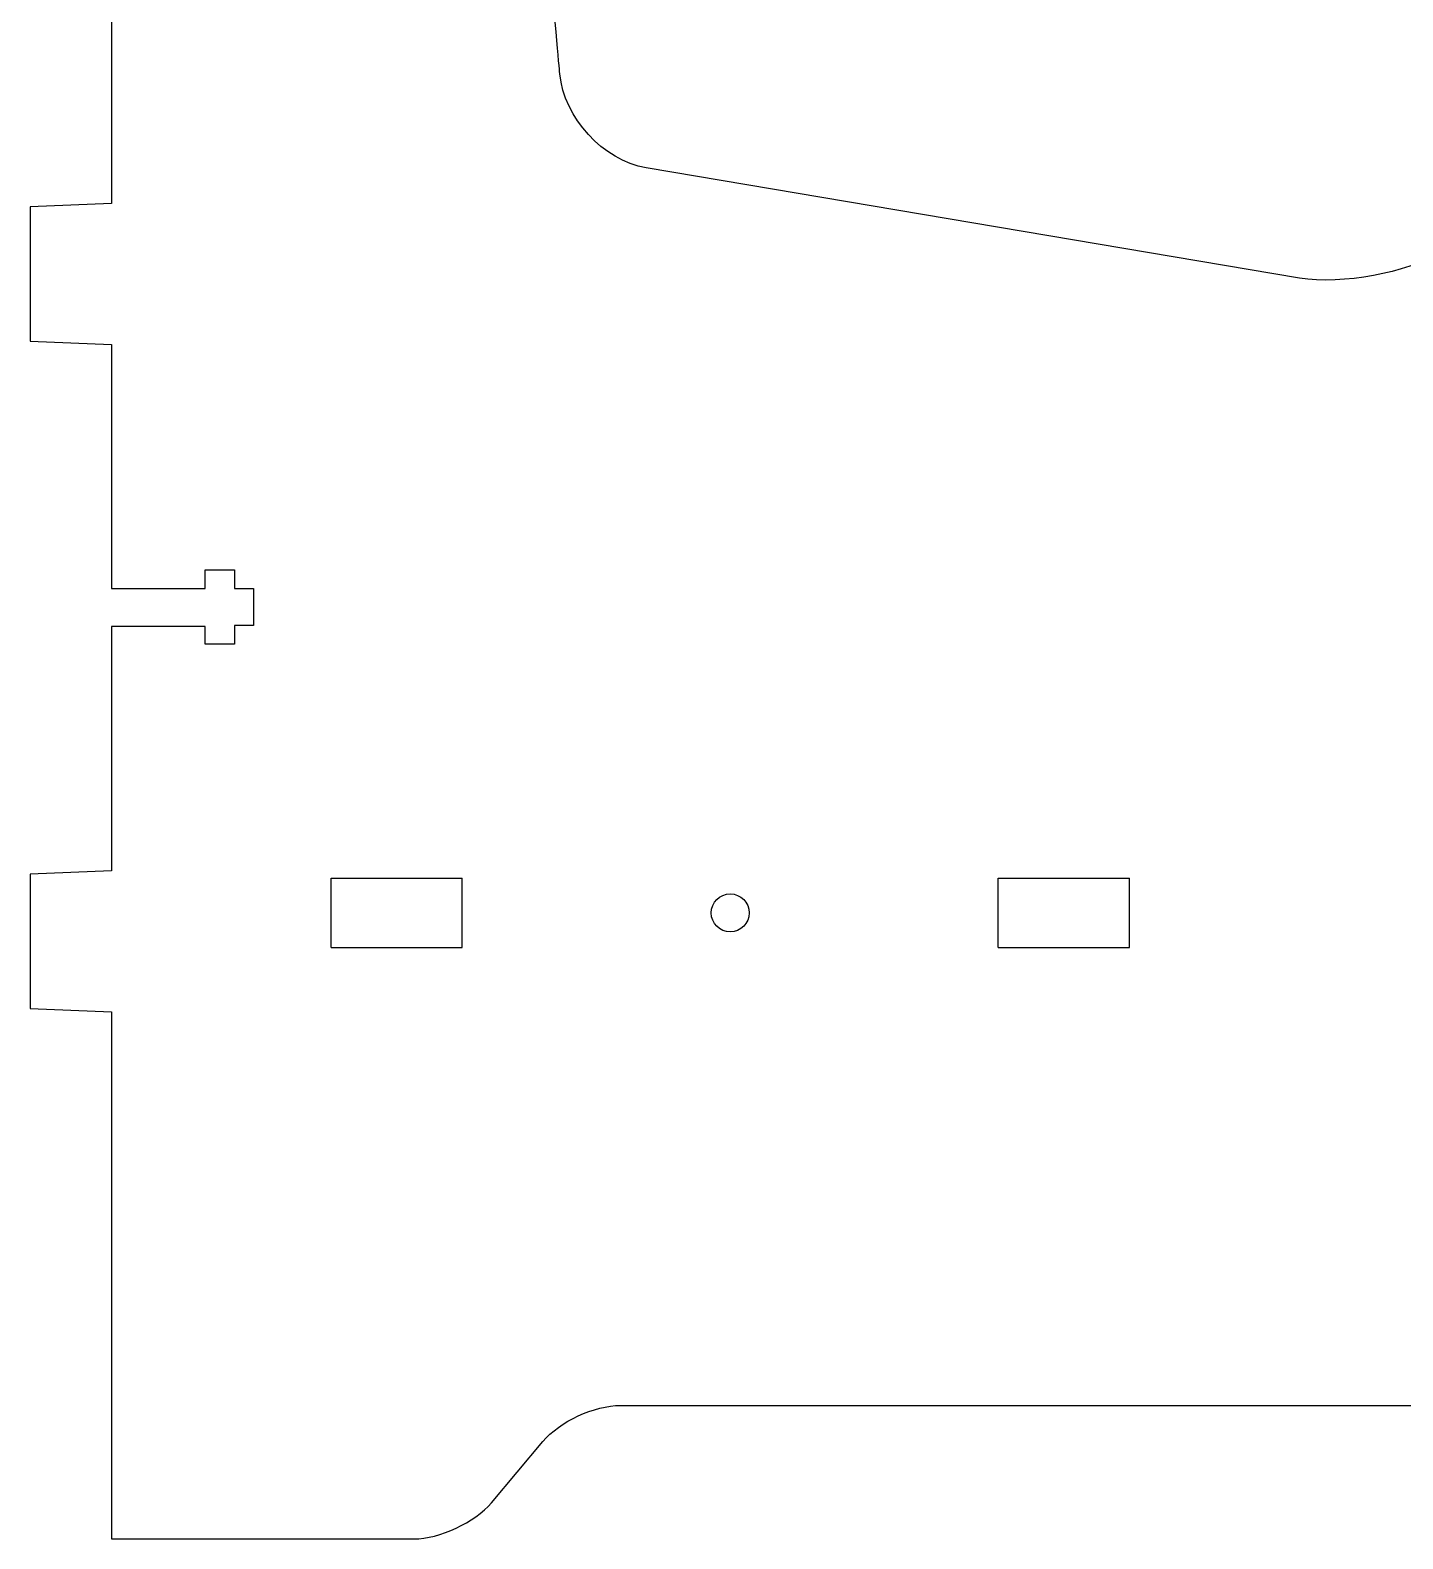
# Model space of a CAD drawing. Header units: millimetres. Extents: x -1100 to -75, y -506 to -118.
# Drawn here: x -752.7 to -649.9, y -505.8 to -392.7 of the extents above; entities that cross this region are included whole.
import ezdxf

# ---------------------------------------------------------------- set-up
doc = ezdxf.new("R2010")
doc.units = ezdxf.units.MM
doc.layers.add('CUTS', color=1, linetype='Continuous', true_color=0xff0000)

msp = doc.modelspace()

# ---------------------------------------------------------------- linework, layer by layer
at = {"layer": 'CUTS', "color": 1, "lineweight": 25, "true_color": 0xff0000}
for p, q in [((-730.2, -461.47), (-730.2, -456.27)), ((-730.2, -456.27), (-720.36, -456.27)), ((-720.36, -461.47), (-720.36, -456.27)), ((-680.21, -461.47), (-680.21, -456.27)), ((-680.21, -456.27), (-670.36, -456.27)), ((-670.36, -461.47), (-670.36, -456.27)), ((-730.2, -461.47), (-720.36, -461.47)), ((-680.21, -461.47), (-670.36, -461.47))]:
    msp.add_line(p, q, dxfattribs=at)
for points in [[(-746.66, -334.54), (-746.66, -405.71), (-752.75, -405.96), (-752.75, -416.02), (-746.66, -416.27), (-746.66, -434.56), (-739.64, -434.56), (-739.64, -433.16), (-737.44, -433.16), (-737.44, -434.56), (-736, -434.56), (-736, -437.34), (-737.44, -437.34), (-737.44, -438.74), (-739.64, -438.74), (-739.64, -437.41), (-746.66, -437.41), (-746.66, -455.71), (-752.75, -455.96), (-752.75, -466.02), (-746.66, -466.27), (-746.66, -505.77), (-724, -505.77)], [(-657.62, -411.32), (-706.58, -403.05)], [(-708.51, -495.77), (-458.48, -495.77)], [(-718.18, -503.06), (-714.32, -498.47)]]:
    msp.add_lwpolyline(points, dxfattribs=at)
for points in [[(-713.05, -396.01), (-713.05, -396.01), (-718.4, -340.15), (-718.4, -281.56)], [(-706.58, -403.05), (-709.82, -402.47), (-712.74, -399.3), (-713.05, -396.01)], [(-647.09, -409.41), (-649.62, -410.93), (-654.36, -411.79), (-657.62, -411.32)], [(-701.71, -458.87), (-701.71, -458.08), (-701.07, -457.44), (-700.28, -457.44)], [(-700.28, -457.44), (-699.49, -457.44), (-698.86, -458.08), (-698.86, -458.87)], [(-700.28, -460.29), (-701.07, -460.29), (-701.71, -459.65), (-701.71, -458.87)], [(-698.86, -458.87), (-698.86, -459.65), (-699.49, -460.29), (-700.28, -460.29)], [(-714.32, -498.47), (-713.07, -496.98), (-710.45, -495.77), (-708.51, -495.77)], [(-724, -505.77), (-722.05, -505.77), (-719.43, -504.55), (-718.18, -503.06)]]:
    msp.add_open_spline(points, degree=3, dxfattribs=at)

doc.saveas('drawing.dxf')
